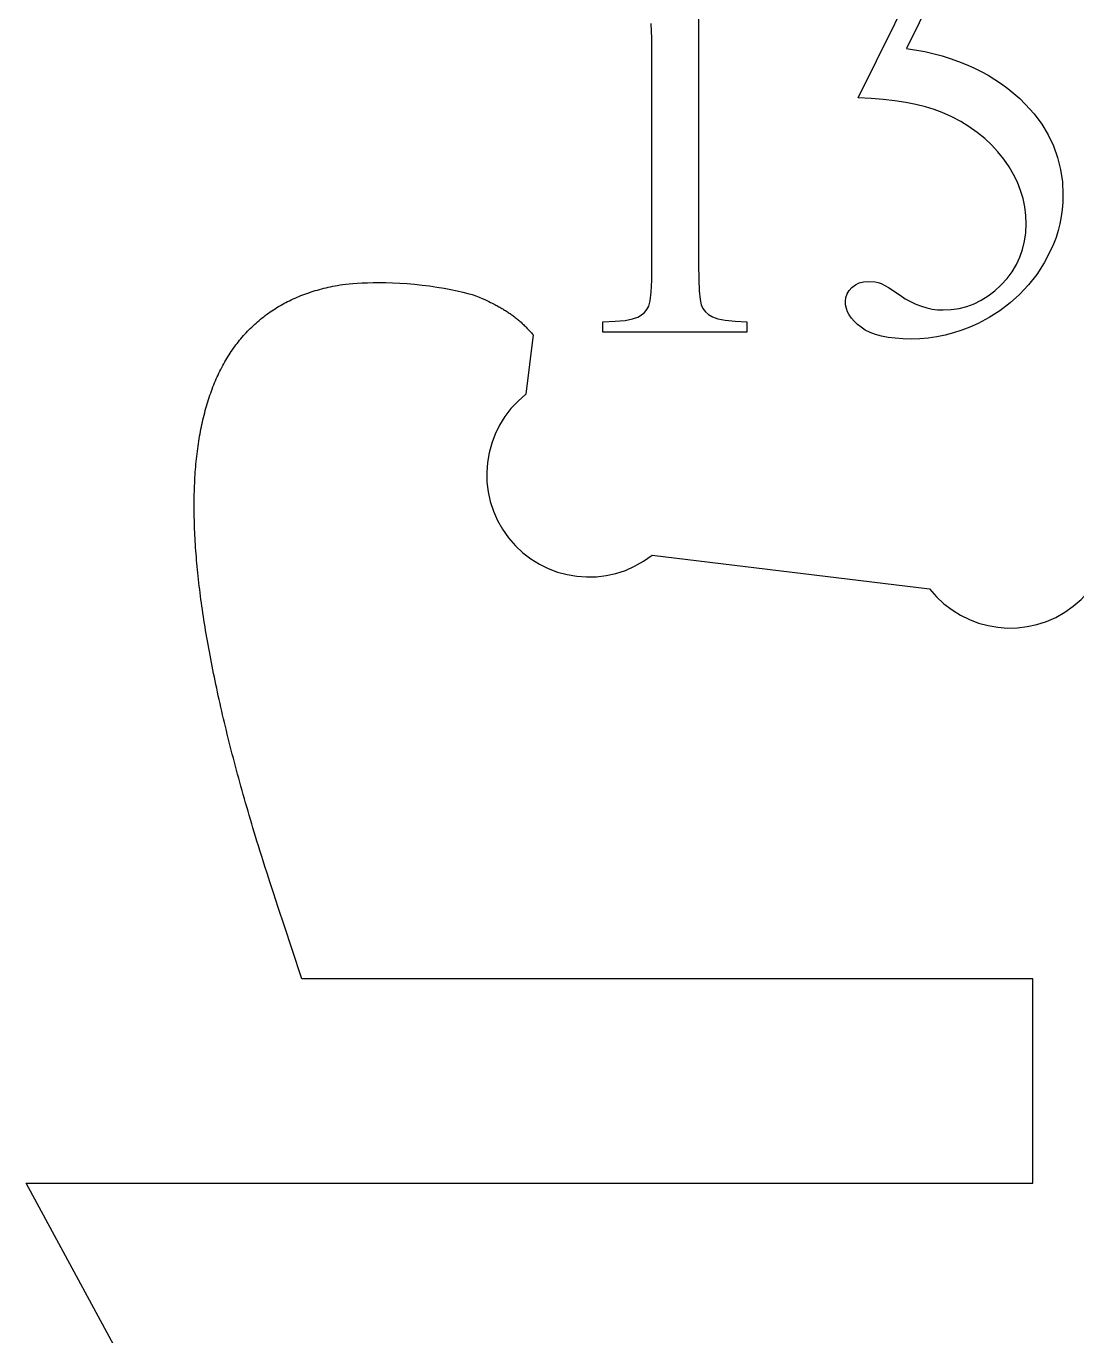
# Model space of a CAD drawing. Extents: x -27 to 581, y 232 to 579.
# Drawn here: x 59.93 to 75.71, y 545.6 to 565.28 of the extents above; entities that cross this region are included whole.
import ezdxf

# ---------------------------------------------------------------- set-up
doc = ezdxf.new("R2010")
doc.units = 0
doc.header["$MEASUREMENT"] = 0
doc.layers.get('0').update_dxf_attribs({"linetype": 'CONTINUOUS'})

msp = doc.modelspace()

# ---------------------------------------------------------------- linework, layer by layer
at = {"color": 1, "ltscale": 0.000823}
msp.add_line((64.211441, 561.285583), (64.242767, 561.295654), dxfattribs=at)
at = {"color": 1, "ltscale": 0.000827}
msp.add_line((64.242767, 561.295654), (64.274391, 561.30542), dxfattribs=at)
at = {"color": 1, "ltscale": 0.000832}
msp.add_line((64.274391, 561.30542), (64.306313, 561.314819), dxfattribs=at)
at = {"color": 1, "ltscale": 0.000837}
for p, q in [((64.306313, 561.314819), (64.338531, 561.323975)), ((62.692902, 559.733582), (62.70393, 559.765198))]:
    msp.add_line(p, q, dxfattribs=at)
at = {"color": 1, "ltscale": 0.000842}
for p, q in [((64.338531, 561.323975), (64.371056, 561.332764)), ((62.682133, 559.70166), (62.692902, 559.733582))]:
    msp.add_line(p, q, dxfattribs=at)
at = {"color": 1, "ltscale": 0.000847}
for p, q in [((64.371056, 561.332764), (64.40387, 561.341248)), ((62.671623, 559.669434), (62.682133, 559.70166))]:
    msp.add_line(p, q, dxfattribs=at)
at = {"color": 1, "ltscale": 0.000853}
msp.add_line((64.40387, 561.341248), (64.436996, 561.349426), dxfattribs=at)
at = {"color": 1, "ltscale": 0.000858}
msp.add_line((64.436996, 561.349426), (64.470413, 561.357239), dxfattribs=at)
at = {"color": 1, "ltscale": 0.000864}
msp.add_line((64.470413, 561.357239), (64.504135, 561.364746), dxfattribs=at)
at = {"color": 1, "ltscale": 0.00087}
for p, q in [((64.504135, 561.364746), (64.538162, 561.371948)), ((62.622917, 559.504333), (62.632145, 559.537903))]:
    msp.add_line(p, q, dxfattribs=at)
at = {"color": 1, "ltscale": 0.000879}
msp.add_line((64.538162, 561.371948), (64.572655, 561.378845), dxfattribs=at)
at = {"color": 1, "ltscale": 0.000909}
msp.add_line((64.572655, 561.378845), (64.608429, 561.385376), dxfattribs=at)
at = {"color": 1, "ltscale": 0.000964}
msp.add_line((64.608429, 561.385376), (64.646477, 561.391602), dxfattribs=at)
at = {"color": 1, "ltscale": 0.001043}
for p, q in [((64.646477, 561.391602), (64.687782, 561.397461)), ((62.460476, 558.332336), (62.462059, 558.374023))]:
    msp.add_line(p, q, dxfattribs=at)
at = {"color": 1, "ltscale": 0.001147}
msp.add_line((64.687782, 561.397461), (64.73333, 561.402954), dxfattribs=at)
at = {"color": 1, "ltscale": 0.001276}
msp.add_line((64.73333, 561.402954), (64.784103, 561.408081), dxfattribs=at)
at = {"color": 1, "ltscale": 0.001429}
msp.add_line((64.784103, 561.408081), (64.84108, 561.412842), dxfattribs=at)
at = {"color": 1, "ltscale": 0.001608}
msp.add_line((64.84108, 561.412842), (64.905251, 561.417236), dxfattribs=at)
at = {"color": 1, "ltscale": 0.001805}
msp.add_line((64.905251, 561.417236), (64.977325, 561.421204), dxfattribs=at)
at = {"color": 1, "ltscale": 0.00199}
msp.add_line((64.977325, 561.421204), (65.056877, 561.424438), dxfattribs=at)
at = {"color": 1, "ltscale": 0.002159}
msp.add_line((65.056877, 561.424438), (65.143211, 561.426697), dxfattribs=at)
at = {"color": 1, "ltscale": 0.002311}
msp.add_line((65.143211, 561.426697), (65.235641, 561.427673), dxfattribs=at)
at = {"color": 1, "ltscale": 0.002445}
msp.add_line((65.235641, 561.427673), (65.333458, 561.427063), dxfattribs=at)
at = {"color": 1, "ltscale": 0.002564}
msp.add_line((65.333458, 561.427063), (65.435982, 561.424561), dxfattribs=at)
at = {"color": 1, "ltscale": 0.002666}
msp.add_line((65.435982, 561.424561), (65.542503, 561.419861), dxfattribs=at)
at = {"color": 1, "ltscale": 0.002752}
msp.add_line((65.542503, 561.419861), (65.652328, 561.412659), dxfattribs=at)
at = {"color": 1, "ltscale": 0.002818}
msp.add_line((65.652328, 561.412659), (65.76461, 561.402832), dxfattribs=at)
at = {"color": 1, "ltscale": 0.002849}
msp.add_line((65.76461, 561.402832), (65.877892, 561.390503), dxfattribs=at)
at = {"color": 1, "ltscale": 0.002839}
msp.add_line((65.877892, 561.390503), (65.990547, 561.37616), dxfattribs=at)
at = {"color": 1, "ltscale": 0.00279}
msp.add_line((65.990547, 561.37616), (66.100983, 561.359985), dxfattribs=at)
at = {"color": 1, "ltscale": 0.002701}
msp.add_line((66.100983, 561.359985), (66.207573, 561.342468), dxfattribs=at)
at = {"color": 1, "ltscale": 0.002571}
msp.add_line((66.207573, 561.342468), (66.308708, 561.323853), dxfattribs=at)
at = {"color": 1, "ltscale": 0.002401}
msp.add_line((66.308708, 561.323853), (66.402779, 561.304565), dxfattribs=at)
at = {"color": 1, "ltscale": 0.002191}
msp.add_line((66.402779, 561.304565), (66.488159, 561.284851), dxfattribs=at)
at = {"color": 1, "ltscale": 0.000764}
msp.add_line((63.750278, 561.081909), (63.776913, 561.096924), dxfattribs=at)
at = {"color": 1, "ltscale": 0.000768}
msp.add_line((63.776913, 561.096924), (63.803837, 561.111694), dxfattribs=at)
at = {"color": 1, "ltscale": 0.00077}
for p, q in [((63.803837, 561.111694), (63.831051, 561.126099)), ((62.94722, 560.287354), (62.963257, 560.31366))]:
    msp.add_line(p, q, dxfattribs=at)
at = {"color": 1, "ltscale": 0.000773}
for p, q in [((63.831051, 561.126099), (63.858555, 561.140259)), ((62.93145, 560.260742), (62.94722, 560.287354))]:
    msp.add_line(p, q, dxfattribs=at)
at = {"color": 1, "ltscale": 0.000776}
msp.add_line((63.858555, 561.140259), (63.886349, 561.154114), dxfattribs=at)
at = {"color": 1, "ltscale": 0.000779}
for p, q in [((63.886349, 561.154114), (63.914436, 561.167603)), ((62.900715, 560.206665), (62.915947, 560.233826))]:
    msp.add_line(p, q, dxfattribs=at)
at = {"color": 1, "ltscale": 0.000782}
for p, q in [((63.914436, 561.167603), (63.942814, 561.180786)), ((62.885746, 560.179199), (62.900715, 560.206665))]:
    msp.add_line(p, q, dxfattribs=at)
at = {"color": 1, "ltscale": 0.000786}
msp.add_line((63.942814, 561.180786), (63.971485, 561.193726), dxfattribs=at)
at = {"color": 1, "ltscale": 0.000789}
for p, q in [((63.971485, 561.193726), (64.00045, 561.206299)), ((62.856609, 560.123413), (62.871044, 560.151489))]:
    msp.add_line(p, q, dxfattribs=at)
at = {"color": 1, "ltscale": 0.000793}
msp.add_line((64.00045, 561.206299), (64.029709, 561.218567), dxfattribs=at)
at = {"color": 1, "ltscale": 0.000797}
msp.add_line((64.029709, 561.218567), (64.059258, 561.23053), dxfattribs=at)
at = {"color": 1, "ltscale": 0.000801}
msp.add_line((64.059258, 561.23053), (64.089104, 561.242188), dxfattribs=at)
at = {"color": 1, "ltscale": 0.000805}
for p, q in [((64.089104, 561.242188), (64.11924, 561.253479)), ((62.788403, 559.979065), (62.801517, 560.008484))]:
    msp.add_line(p, q, dxfattribs=at)
at = {"color": 1, "ltscale": 0.00081}
for p, q in [((64.11924, 561.253479), (64.149681, 561.264526)), ((62.775551, 559.949341), (62.788403, 559.979065))]:
    msp.add_line(p, q, dxfattribs=at)
at = {"color": 1, "ltscale": 0.000813}
msp.add_line((64.149681, 561.264526), (64.180412, 561.275208), dxfattribs=at)
at = {"color": 1, "ltscale": 0.000818}
msp.add_line((64.180412, 561.275208), (64.211441, 561.285583), dxfattribs=at)
at = {"color": 1, "ltscale": 0.001951}
msp.add_line((66.488159, 561.284851), (66.563675, 561.265137), dxfattribs=at)
at = {"color": 1, "ltscale": 0.001724}
msp.add_line((66.563675, 561.265137), (66.629799, 561.245605), dxfattribs=at)
at = {"color": 1, "ltscale": 0.001519}
msp.add_line((66.629799, 561.245605), (66.687439, 561.226379), dxfattribs=at)
at = {"color": 1, "ltscale": 0.001335}
msp.add_line((66.687439, 561.226379), (66.737503, 561.207764), dxfattribs=at)
at = {"color": 1, "ltscale": 0.001174}
msp.add_line((66.737503, 561.207764), (66.780907, 561.189819), dxfattribs=at)
at = {"color": 1, "ltscale": 0.001031}
msp.add_line((66.780907, 561.189819), (66.818542, 561.172913), dxfattribs=at)
at = {"color": 1, "ltscale": 0.00091}
msp.add_line((66.818542, 561.172913), (66.851326, 561.157104), dxfattribs=at)
at = {"color": 1, "ltscale": 0.000806}
msp.add_line((66.851326, 561.157104), (66.880165, 561.1427), dxfattribs=at)
at = {"color": 1, "ltscale": 0.00072}
msp.add_line((66.880165, 561.1427), (66.905869, 561.1297), dxfattribs=at)
at = {"color": 1, "ltscale": 0.000645}
msp.add_line((66.905869, 561.1297), (66.928902, 561.118042), dxfattribs=at)
at = {"color": 1, "ltscale": 0.000581}
msp.add_line((66.928902, 561.118042), (66.949623, 561.107483), dxfattribs=at)
at = {"color": 1, "ltscale": 0.000527}
msp.add_line((66.949623, 561.107483), (66.968414, 561.0979), dxfattribs=at)
at = {"color": 1, "ltscale": 0.000485}
msp.add_line((66.968414, 561.0979), (66.985626, 561.088989), dxfattribs=at)
at = {"color": 1, "ltscale": 0.000746}
for p, q in [((63.453026, 560.87738), (63.476234, 560.896118)), ((63.19643, 560.6297), (63.216282, 560.651978))]:
    msp.add_line(p, q, dxfattribs=at)
at = {"color": 1, "ltscale": 0.000745}
for p, q in [((63.476234, 560.896118), (63.499722, 560.91449)), ((63.216282, 560.651978), (63.236412, 560.67395))]:
    msp.add_line(p, q, dxfattribs=at)
at = {"color": 1, "ltscale": 0.000747}
for p, q in [((63.499722, 560.91449), (63.523495, 560.932617)), ((63.176853, 560.607117), (63.19643, 560.6297))]:
    msp.add_line(p, q, dxfattribs=at)
at = {"color": 1, "ltscale": 0.000748}
msp.add_line((63.523495, 560.932617), (63.54755, 560.950439), dxfattribs=at)
at = {"color": 1, "ltscale": 0.000749}
for p, q in [((63.54755, 560.950439), (63.571888, 560.967896)), ((63.138523, 560.561096), (63.157551, 560.584229)), ((63.157551, 560.584229), (63.176853, 560.607117))]:
    msp.add_line(p, q, dxfattribs=at)
at = {"color": 1, "ltscale": 0.000751}
msp.add_line((63.571888, 560.967896), (63.596516, 560.985107), dxfattribs=at)
at = {"color": 1, "ltscale": 0.000753}
for p, q in [((63.596516, 560.985107), (63.621426, 561.002014)), ((63.083088, 560.489929), (63.101292, 560.513916))]:
    msp.add_line(p, q, dxfattribs=at)
at = {"color": 1, "ltscale": 0.000754}
msp.add_line((63.621426, 561.002014), (63.646622, 561.018555), dxfattribs=at)
at = {"color": 1, "ltscale": 0.000756}
for p, q in [((63.646622, 561.018555), (63.672104, 561.034851)), ((63.047493, 560.44104), (63.065155, 560.465576)), ((63.065155, 560.465576), (63.083088, 560.489929))]:
    msp.add_line(p, q, dxfattribs=at)
at = {"color": 1, "ltscale": 0.000758}
msp.add_line((63.672104, 561.034851), (63.697876, 561.050842), dxfattribs=at)
at = {"color": 1, "ltscale": 0.00076}
msp.add_line((63.697876, 561.050842), (63.723934, 561.066528), dxfattribs=at)
at = {"color": 1, "ltscale": 0.000763}
for p, q in [((63.723934, 561.066528), (63.750278, 561.081909)), ((62.996143, 560.365479), (63.012989, 560.39093))]:
    msp.add_line(p, q, dxfattribs=at)
at = {"color": 1, "ltscale": 0.000452}
for p, q in [((66.985626, 561.088989), (67.001633, 561.080566)), ((67.509193, 560.68396), (67.521317, 560.670532))]:
    msp.add_line(p, q, dxfattribs=at)
at = {"color": 1, "ltscale": 0.00043}
msp.add_line((67.001633, 561.080566), (67.016808, 561.07251), dxfattribs=at)
at = {"color": 1, "ltscale": 0.000418}
msp.add_line((67.016808, 561.07251), (67.031502, 561.064514), dxfattribs=at)
at = {"color": 1, "ltscale": 0.000416}
msp.add_line((67.031502, 561.064514), (67.046043, 561.056458), dxfattribs=at)
at = {"color": 1, "ltscale": 0.000415}
msp.add_line((67.046043, 561.056458), (67.060478, 561.048279), dxfattribs=at)
at = {"color": 1, "ltscale": 0.000414}
for p, q in [((67.060478, 561.048279), (67.074814, 561.039978)), ((67.376305, 560.818787), (67.388451, 560.807556))]:
    msp.add_line(p, q, dxfattribs=at)
at = {"color": 1, "ltscale": 0.000413}
msp.add_line((67.074814, 561.039978), (67.089043, 561.031555), dxfattribs=at)
at = {"color": 1, "ltscale": 0.000412}
for p, q in [((67.089043, 561.031555), (67.103172, 561.023071)), ((67.103172, 561.023071), (67.117195, 561.014404))]:
    msp.add_line(p, q, dxfattribs=at)
at = {"color": 1, "ltscale": 0.00041}
msp.add_line((67.117195, 561.014404), (67.131119, 561.005737), dxfattribs=at)
at = {"color": 1, "ltscale": 0.000411}
msp.add_line((67.131119, 561.005737), (67.144943, 560.996826), dxfattribs=at)
at = {"color": 1, "ltscale": 0.000409}
for p, q in [((67.144943, 560.996826), (67.158661, 560.987915)), ((67.172272, 560.978882), (67.185791, 560.969666))]:
    msp.add_line(p, q, dxfattribs=at)
at = {"color": 1, "ltscale": 0.000408}
for p, q in [((67.158661, 560.987915), (67.172272, 560.978882)), ((67.185791, 560.969666), (67.199196, 560.960388))]:
    msp.add_line(p, q, dxfattribs=at)
at = {"color": 1, "ltscale": 0.000407}
for p, q in [((67.199196, 560.960388), (67.212509, 560.950989)), ((67.225716, 560.941528), (67.238815, 560.931885)), ((67.364227, 560.829712), (67.376305, 560.818787))]:
    msp.add_line(p, q, dxfattribs=at)
at = {"color": 1, "ltscale": 0.000406}
for p, q in [((67.212509, 560.950989), (67.225716, 560.941528)), ((67.238815, 560.931885), (67.251816, 560.92218))]:
    msp.add_line(p, q, dxfattribs=at)
at = {"color": 1, "ltscale": 0.000405}
for p, q in [((67.251816, 560.92218), (67.264717, 560.912354)), ((67.264717, 560.912354), (67.277512, 560.902405)), ((67.277512, 560.902405), (67.290207, 560.892334))]:
    msp.add_line(p, q, dxfattribs=at)
at = {"color": 1, "ltscale": 0.000743}
for p, q in [((63.256817, 560.695618), (63.2775, 560.71698)), ((63.298462, 560.738098), (63.319702, 560.758911)), ((63.341225, 560.779358), (63.363022, 560.799561)), ((63.363022, 560.799561), (63.385101, 560.819458))]:
    msp.add_line(p, q, dxfattribs=at)
at = {"color": 1, "ltscale": 0.000744}
for p, q in [((63.2775, 560.71698), (63.298462, 560.738098)), ((63.385101, 560.819458), (63.407463, 560.839111)), ((63.407463, 560.839111), (63.430103, 560.858398)), ((63.430103, 560.858398), (63.453026, 560.87738)), ((63.236412, 560.67395), (63.256817, 560.695618))]:
    msp.add_line(p, q, dxfattribs=at)
at = {"color": 1, "ltscale": 0.000742}
msp.add_line((63.319702, 560.758911), (63.341225, 560.779358), dxfattribs=at)
at = {"color": 1, "ltscale": 0.000404}
for p, q in [((67.290207, 560.892334), (67.302795, 560.882202)), ((67.302795, 560.882202), (67.315285, 560.871948)), ((67.315285, 560.871948), (67.327675, 560.861572)), ((67.327675, 560.861572), (67.339958, 560.851074)), ((67.339958, 560.851074), (67.352135, 560.840454)), ((67.352135, 560.840454), (67.364227, 560.829712))]:
    msp.add_line(p, q, dxfattribs=at)
at = {"color": 1, "ltscale": 0.000422}
msp.add_line((67.388451, 560.807556), (67.400742, 560.795959), dxfattribs=at)
at = {"color": 1, "ltscale": 0.000436}
msp.add_line((67.400742, 560.795959), (67.413277, 560.783813), dxfattribs=at)
at = {"color": 1, "ltscale": 0.000451}
msp.add_line((67.413277, 560.783813), (67.42614, 560.771179), dxfattribs=at)
at = {"color": 1, "ltscale": 0.000471}
msp.add_line((67.42614, 560.771179), (67.439407, 560.757813), dxfattribs=at)
at = {"color": 1, "ltscale": 0.000492}
msp.add_line((67.439407, 560.757813), (67.453163, 560.743713), dxfattribs=at)
at = {"color": 1, "ltscale": 0.000515}
msp.add_line((67.453163, 560.743713), (67.467415, 560.728821), dxfattribs=at)
at = {"color": 1, "ltscale": 0.000524}
msp.add_line((67.467415, 560.728821), (67.481804, 560.713562), dxfattribs=at)
at = {"color": 1, "ltscale": 0.000516}
msp.add_line((67.481804, 560.713562), (67.495872, 560.698486), dxfattribs=at)
at = {"color": 1, "ltscale": 0.000752}
msp.add_line((63.101292, 560.513916), (63.11977, 560.537659), dxfattribs=at)
at = {"color": 1, "ltscale": 0.00075}
msp.add_line((63.11977, 560.537659), (63.138523, 560.561096), dxfattribs=at)
at = {"color": 1, "ltscale": 0.022495}
msp.add_line((67.546028, 560.641968), (67.437759, 559.748718), dxfattribs=at)
at = {"color": 1, "ltscale": 0.000493}
msp.add_line((67.495872, 560.698486), (67.509193, 560.68396), dxfattribs=at)
at = {"color": 1, "ltscale": 0.000394}
msp.add_line((67.521317, 560.670532), (67.531792, 560.658752), dxfattribs=at)
at = {"color": 1, "ltscale": 0.000321}
msp.add_line((67.531792, 560.658752), (67.540176, 560.649048), dxfattribs=at)
at = {"color": 1, "ltscale": 0.00023}
msp.add_line((67.540176, 560.649048), (67.546028, 560.641968), dxfattribs=at)
at = {"color": 1, "ltscale": 0.000769}
msp.add_line((62.963257, 560.31366), (62.979565, 560.339722), dxfattribs=at)
at = {"color": 1, "ltscale": 0.000766}
msp.add_line((62.979565, 560.339722), (62.996143, 560.365479), dxfattribs=at)
at = {"color": 1, "ltscale": 0.000762}
msp.add_line((63.012989, 560.39093), (63.030106, 560.416138), dxfattribs=at)
at = {"color": 1, "ltscale": 0.000759}
msp.add_line((63.030106, 560.416138), (63.047493, 560.44104), dxfattribs=at)
at = {"color": 1, "ltscale": 0.000792}
msp.add_line((62.842442, 560.095093), (62.856609, 560.123413), dxfattribs=at)
at = {"color": 1, "ltscale": 0.000784}
msp.add_line((62.871044, 560.151489), (62.885746, 560.179199), dxfattribs=at)
at = {"color": 1, "ltscale": 0.000777}
msp.add_line((62.915947, 560.233826), (62.93145, 560.260742), dxfattribs=at)
at = {"color": 1, "ltscale": 0.000817}
msp.add_line((62.750637, 559.889038), (62.762962, 559.919312), dxfattribs=at)
at = {"color": 1, "ltscale": 0.000814}
msp.add_line((62.762962, 559.919312), (62.775551, 559.949341), dxfattribs=at)
at = {"color": 1, "ltscale": 0.000802}
msp.add_line((62.801517, 560.008484), (62.814896, 560.037659), dxfattribs=at)
at = {"color": 1, "ltscale": 0.000798}
msp.add_line((62.814896, 560.037659), (62.828537, 560.066528), dxfattribs=at)
at = {"color": 1, "ltscale": 0.000794}
msp.add_line((62.828537, 560.066528), (62.842442, 560.095093), dxfattribs=at)
at = {"color": 1, "ltscale": 0.000835}
msp.add_line((62.70393, 559.765198), (62.715218, 559.796631), dxfattribs=at)
at = {"color": 1, "ltscale": 0.000829}
msp.add_line((62.715218, 559.796631), (62.726765, 559.827698), dxfattribs=at)
at = {"color": 1, "ltscale": 0.000825}
msp.add_line((62.726765, 559.827698), (62.738571, 559.858521), dxfattribs=at)
at = {"color": 1, "ltscale": 0.00082}
msp.add_line((62.738571, 559.858521), (62.750637, 559.889038), dxfattribs=at)
at = {"color": 1, "ltscale": 0.000865}
msp.add_line((62.632145, 559.537903), (62.641632, 559.571167), dxfattribs=at)
at = {"color": 1, "ltscale": 0.000862}
msp.add_line((62.641632, 559.571167), (62.651371, 559.604248), dxfattribs=at)
at = {"color": 1, "ltscale": 0.000855}
msp.add_line((62.651371, 559.604248), (62.661369, 559.636963), dxfattribs=at)
at = {"color": 1, "ltscale": 0.000851}
msp.add_line((62.661369, 559.636963), (62.671623, 559.669434), dxfattribs=at)
at = {"color": 1, "ltscale": 0.0009}
msp.add_line((62.572868, 559.297302), (62.580578, 559.332458), dxfattribs=at)
at = {"color": 1, "ltscale": 0.000895}
msp.add_line((62.580578, 559.332458), (62.588539, 559.367371), dxfattribs=at)
at = {"color": 1, "ltscale": 0.000891}
msp.add_line((62.588539, 559.367371), (62.596752, 559.402039), dxfattribs=at)
at = {"color": 1, "ltscale": 0.000885}
msp.add_line((62.596752, 559.402039), (62.605221, 559.436401), dxfattribs=at)
at = {"color": 1, "ltscale": 0.00088}
msp.add_line((62.605221, 559.436401), (62.613941, 559.47052), dxfattribs=at)
at = {"color": 1, "ltscale": 0.000875}
msp.add_line((62.613941, 559.47052), (62.622917, 559.504333), dxfattribs=at)
at = {"color": 1, "ltscale": 0.000928}
msp.add_line((62.538078, 559.117371), (62.544537, 559.153931), dxfattribs=at)
at = {"color": 1, "ltscale": 0.00092}
msp.add_line((62.544537, 559.153931), (62.551243, 559.190125), dxfattribs=at)
at = {"color": 1, "ltscale": 0.000917}
msp.add_line((62.551243, 559.190125), (62.558201, 559.226135), dxfattribs=at)
at = {"color": 1, "ltscale": 0.000911}
msp.add_line((62.558201, 559.226135), (62.565407, 559.261841), dxfattribs=at)
at = {"color": 1, "ltscale": 0.000906}
msp.add_line((62.565407, 559.261841), (62.572868, 559.297302), dxfattribs=at)
at = {"color": 1, "ltscale": 0.00096}
msp.add_line((62.504539, 558.892761), (62.509514, 558.930847), dxfattribs=at)
at = {"color": 1, "ltscale": 0.000955}
msp.add_line((62.509514, 558.930847), (62.514732, 558.968689), dxfattribs=at)
at = {"color": 1, "ltscale": 0.000948}
msp.add_line((62.514732, 558.968689), (62.520199, 559.006226), dxfattribs=at)
at = {"color": 1, "ltscale": 0.000945}
msp.add_line((62.520199, 559.006226), (62.525909, 559.043579), dxfattribs=at)
at = {"color": 1, "ltscale": 0.000938}
msp.add_line((62.525909, 559.043579), (62.531872, 559.080627), dxfattribs=at)
at = {"color": 1, "ltscale": 0.000932}
msp.add_line((62.531872, 559.080627), (62.538078, 559.117371), dxfattribs=at)
at = {"color": 1, "ltscale": 0.000989}
msp.add_line((62.483353, 558.698425), (62.487103, 558.737793), dxfattribs=at)
at = {"color": 1, "ltscale": 0.000985}
msp.add_line((62.487103, 558.737793), (62.491096, 558.776978), dxfattribs=at)
at = {"color": 1, "ltscale": 0.000976}
msp.add_line((62.491096, 558.776978), (62.495331, 558.815796), dxfattribs=at)
at = {"color": 1, "ltscale": 0.000972}
msp.add_line((62.495331, 558.815796), (62.499813, 558.854431), dxfattribs=at)
at = {"color": 1, "ltscale": 0.000966}
msp.add_line((62.499813, 558.854431), (62.504539, 558.892761), dxfattribs=at)
at = {"color": 1, "ltscale": 0.001018}
msp.add_line((62.468239, 558.49762), (62.470779, 558.538269), dxfattribs=at)
at = {"color": 1, "ltscale": 0.001014}
msp.add_line((62.470779, 558.538269), (62.47356, 558.578735), dxfattribs=at)
at = {"color": 1, "ltscale": 0.001007}
msp.add_line((62.47356, 558.578735), (62.476582, 558.618896), dxfattribs=at)
at = {"color": 1, "ltscale": 0.001}
msp.add_line((62.476582, 558.618896), (62.479847, 558.658752), dxfattribs=at)
at = {"color": 1, "ltscale": 0.000996}
msp.add_line((62.479847, 558.658752), (62.483353, 558.698425), dxfattribs=at)
at = {"color": 1, "ltscale": 0.001039}
msp.add_line((62.462059, 558.374023), (62.463879, 558.415527), dxfattribs=at)
at = {"color": 1, "ltscale": 0.00103}
msp.add_line((62.463879, 558.415527), (62.465939, 558.456665), dxfattribs=at)
at = {"color": 1, "ltscale": 0.001025}
msp.add_line((62.465939, 558.456665), (62.468239, 558.49762), dxfattribs=at)
at = {"color": 1, "ltscale": 0.001074}
msp.add_line((62.456131, 558.120117), (62.456528, 558.163086), dxfattribs=at)
at = {"color": 1, "ltscale": 0.001067}
msp.add_line((62.456528, 558.163086), (62.457157, 558.20575), dxfattribs=at)
at = {"color": 1, "ltscale": 0.001061}
msp.add_line((62.457157, 558.20575), (62.458027, 558.248169), dxfattribs=at)
at = {"color": 1, "ltscale": 0.001056}
msp.add_line((62.458027, 558.248169), (62.459133, 558.290405), dxfattribs=at)
at = {"color": 1, "ltscale": 0.001049}
msp.add_line((62.459133, 558.290405), (62.460476, 558.332336), dxfattribs=at)
at = {"color": 1, "ltscale": 0.00108}
msp.add_line((62.455971, 558.076904), (62.456131, 558.120117), dxfattribs=at)
at = {"color": 1, "ltscale": 0.001086}
msp.add_line((62.456043, 558.033447), (62.455971, 558.076904), dxfattribs=at)
at = {"color": 1, "ltscale": 0.001093}
msp.add_line((62.456352, 557.989746), (62.456043, 558.033447), dxfattribs=at)
at = {"color": 1, "ltscale": 0.001099}
msp.add_line((62.456898, 557.945801), (62.456352, 557.989746), dxfattribs=at)
at = {"color": 1, "ltscale": 0.001105}
msp.add_line((62.457672, 557.901611), (62.456898, 557.945801), dxfattribs=at)
at = {"color": 1, "ltscale": 0.001113}
msp.add_line((62.458683, 557.857117), (62.457672, 557.901611), dxfattribs=at)
at = {"color": 1, "ltscale": 0.001117}
msp.add_line((62.459923, 557.812439), (62.458683, 557.857117), dxfattribs=at)
at = {"color": 1, "ltscale": 0.001125}
msp.add_line((62.461395, 557.767456), (62.459923, 557.812439), dxfattribs=at)
at = {"color": 1, "ltscale": 0.00113}
msp.add_line((62.4631, 557.72229), (62.461395, 557.767456), dxfattribs=at)
at = {"color": 1, "ltscale": 0.001136}
msp.add_line((62.465038, 557.67688), (62.4631, 557.72229), dxfattribs=at)
at = {"color": 1, "ltscale": 0.001143}
msp.add_line((62.467201, 557.631226), (62.465038, 557.67688), dxfattribs=at)
at = {"color": 1, "ltscale": 0.001151}
msp.add_line((62.469597, 557.585266), (62.467201, 557.631226), dxfattribs=at)
at = {"color": 1, "ltscale": 0.001157}
msp.add_line((62.472225, 557.539063), (62.469597, 557.585266), dxfattribs=at)
at = {"color": 1, "ltscale": 0.001162}
msp.add_line((62.475075, 557.492676), (62.472225, 557.539063), dxfattribs=at)
at = {"color": 1, "ltscale": 0.001168}
msp.add_line((62.478157, 557.446045), (62.475075, 557.492676), dxfattribs=at)
at = {"color": 1, "ltscale": 0.001175}
msp.add_line((62.481468, 557.39917), (62.478157, 557.446045), dxfattribs=at)
at = {"color": 1, "ltscale": 0.001183}
msp.add_line((62.485004, 557.35199), (62.481468, 557.39917), dxfattribs=at)
at = {"color": 1, "ltscale": 0.001188}
msp.add_line((62.488766, 557.304626), (62.485004, 557.35199), dxfattribs=at)
at = {"color": 1, "ltscale": 0.001194}
msp.add_line((62.492756, 557.257019), (62.488766, 557.304626), dxfattribs=at)
at = {"color": 1, "ltscale": 0.001201}
msp.add_line((62.496967, 557.209167), (62.492756, 557.257019), dxfattribs=at)
at = {"color": 1, "ltscale": 0.001208}
msp.add_line((62.501408, 557.161072), (62.496967, 557.209167), dxfattribs=at)
at = {"color": 1, "ltscale": 0.001214}
msp.add_line((62.506069, 557.112732), (62.501408, 557.161072), dxfattribs=at)
at = {"color": 1, "ltscale": 0.104927}
msp.add_line((69.332825, 557.330872), (73.499413, 556.825806), dxfattribs=at)
at = {"color": 1, "ltscale": 0.001221}
msp.add_line((62.51096, 557.064148), (62.506069, 557.112732), dxfattribs=at)
at = {"color": 1, "ltscale": 0.001226}
msp.add_line((62.516068, 557.015381), (62.51096, 557.064148), dxfattribs=at)
at = {"color": 1, "ltscale": 0.001234}
msp.add_line((62.5214, 556.966309), (62.516068, 557.015381), dxfattribs=at)
at = {"color": 1, "ltscale": 0.001239}
msp.add_line((62.526958, 556.917053), (62.5214, 556.966309), dxfattribs=at)
at = {"color": 1, "ltscale": 0.001246}
msp.add_line((62.532734, 556.867554), (62.526958, 556.917053), dxfattribs=at)
at = {"color": 1, "ltscale": 0.001254}
msp.add_line((62.538734, 556.817749), (62.532734, 556.867554), dxfattribs=at)
at = {"color": 1, "ltscale": 0.001259}
msp.add_line((62.544952, 556.767761), (62.538734, 556.817749), dxfattribs=at)
at = {"color": 1, "ltscale": 0.001266}
msp.add_line((62.551392, 556.717529), (62.544952, 556.767761), dxfattribs=at)
at = {"color": 1, "ltscale": 0.001271}
msp.add_line((62.558052, 556.667114), (62.551392, 556.717529), dxfattribs=at)
at = {"color": 1, "ltscale": 0.001278}
msp.add_line((62.56493, 556.616455), (62.558052, 556.667114), dxfattribs=at)
at = {"color": 1, "ltscale": 0.001286}
msp.add_line((62.572025, 556.565491), (62.56493, 556.616455), dxfattribs=at)
at = {"color": 1, "ltscale": 0.001292}
msp.add_line((62.579342, 556.514343), (62.572025, 556.565491), dxfattribs=at)
at = {"color": 1, "ltscale": 0.001299}
msp.add_line((62.586872, 556.462952), (62.579342, 556.514343), dxfattribs=at)
at = {"color": 1, "ltscale": 0.001304}
msp.add_line((62.594624, 556.411377), (62.586872, 556.462952), dxfattribs=at)
at = {"color": 1, "ltscale": 0.001312}
msp.add_line((62.602589, 556.359497), (62.594624, 556.411377), dxfattribs=at)
at = {"color": 1, "ltscale": 0.001318}
msp.add_line((62.610771, 556.307434), (62.602589, 556.359497), dxfattribs=at)
at = {"color": 1, "ltscale": 0.001324}
msp.add_line((62.619167, 556.255127), (62.610771, 556.307434), dxfattribs=at)
at = {"color": 1, "ltscale": 0.00133}
msp.add_line((62.627777, 556.202637), (62.619167, 556.255127), dxfattribs=at)
at = {"color": 1, "ltscale": 0.001338}
msp.add_line((62.636604, 556.149841), (62.627777, 556.202637), dxfattribs=at)
at = {"color": 1, "ltscale": 0.001344}
msp.add_line((62.645645, 556.096863), (62.636604, 556.149841), dxfattribs=at)
at = {"color": 1, "ltscale": 0.001351}
msp.add_line((62.654896, 556.04364), (62.645645, 556.096863), dxfattribs=at)
at = {"color": 1, "ltscale": 0.001356}
msp.add_line((62.664364, 555.990234), (62.654896, 556.04364), dxfattribs=at)
at = {"color": 1, "ltscale": 0.001363}
msp.add_line((62.674042, 555.936584), (62.664364, 555.990234), dxfattribs=at)
at = {"color": 1, "ltscale": 0.00137}
msp.add_line((62.683929, 555.88269), (62.674042, 555.936584), dxfattribs=at)
at = {"color": 1, "ltscale": 0.001377}
msp.add_line((62.694031, 555.828552), (62.683929, 555.88269), dxfattribs=at)
at = {"color": 1, "ltscale": 0.001382}
msp.add_line((62.704342, 555.774231), (62.694031, 555.828552), dxfattribs=at)
at = {"color": 1, "ltscale": 0.001389}
msp.add_line((62.714863, 555.719666), (62.704342, 555.774231), dxfattribs=at)
at = {"color": 1, "ltscale": 0.001395}
msp.add_line((62.725594, 555.664917), (62.714863, 555.719666), dxfattribs=at)
at = {"color": 1, "ltscale": 0.001403}
msp.add_line((62.736534, 555.609863), (62.725594, 555.664917), dxfattribs=at)
at = {"color": 1, "ltscale": 0.001407}
msp.add_line((62.747681, 555.554688), (62.736534, 555.609863), dxfattribs=at)
at = {"color": 1, "ltscale": 0.001416}
msp.add_line((62.759037, 555.499207), (62.747681, 555.554688), dxfattribs=at)
at = {"color": 1, "ltscale": 0.001421}
msp.add_line((62.770599, 555.443542), (62.759037, 555.499207), dxfattribs=at)
at = {"color": 1, "ltscale": 0.001427}
msp.add_line((62.782372, 555.387695), (62.770599, 555.443542), dxfattribs=at)
at = {"color": 1, "ltscale": 0.001435}
msp.add_line((62.79435, 555.331543), (62.782372, 555.387695), dxfattribs=at)
at = {"color": 1, "ltscale": 0.001439}
msp.add_line((62.80653, 555.275269), (62.79435, 555.331543), dxfattribs=at)
at = {"color": 1, "ltscale": 0.001448}
msp.add_line((62.818916, 555.218689), (62.80653, 555.275269), dxfattribs=at)
at = {"color": 1, "ltscale": 0.001454}
msp.add_line((62.831512, 555.161926), (62.818916, 555.218689), dxfattribs=at)
at = {"color": 1, "ltscale": 0.001459}
msp.add_line((62.844307, 555.10498), (62.831512, 555.161926), dxfattribs=at)
at = {"color": 1, "ltscale": 0.001468}
msp.add_line((62.857307, 555.047729), (62.844307, 555.10498), dxfattribs=at)
at = {"color": 1, "ltscale": 0.001472}
msp.add_line((62.87051, 554.990356), (62.857307, 555.047729), dxfattribs=at)
at = {"color": 1, "ltscale": 0.001479}
msp.add_line((62.883919, 554.932739), (62.87051, 554.990356), dxfattribs=at)
at = {"color": 1, "ltscale": 0.001486}
msp.add_line((62.897526, 554.874878), (62.883919, 554.932739), dxfattribs=at)
at = {"color": 1, "ltscale": 0.001492}
msp.add_line((62.911335, 554.816833), (62.897526, 554.874878), dxfattribs=at)
at = {"color": 1, "ltscale": 0.001499}
msp.add_line((62.925346, 554.758545), (62.911335, 554.816833), dxfattribs=at)
at = {"color": 1, "ltscale": 0.001504}
msp.add_line((62.939556, 554.700073), (62.925346, 554.758545), dxfattribs=at)
at = {"color": 1, "ltscale": 0.00151}
msp.add_line((62.953968, 554.641418), (62.939556, 554.700073), dxfattribs=at)
at = {"color": 1, "ltscale": 0.001517}
msp.add_line((62.968578, 554.58252), (62.953968, 554.641418), dxfattribs=at)
at = {"color": 1, "ltscale": 0.001524}
msp.add_line((62.983387, 554.523376), (62.968578, 554.58252), dxfattribs=at)
at = {"color": 1, "ltscale": 0.00153}
msp.add_line((62.998398, 554.46405), (62.983387, 554.523376), dxfattribs=at)
at = {"color": 1, "ltscale": 0.001536}
msp.add_line((63.013603, 554.404541), (62.998398, 554.46405), dxfattribs=at)
at = {"color": 1, "ltscale": 0.001543}
msp.add_line((63.029007, 554.344788), (63.013603, 554.404541), dxfattribs=at)
at = {"color": 1, "ltscale": 0.00155}
msp.add_line((63.044605, 554.28479), (63.029007, 554.344788), dxfattribs=at)
at = {"color": 1, "ltscale": 0.001554}
msp.add_line((63.060402, 554.22467), (63.044605, 554.28479), dxfattribs=at)
at = {"color": 1, "ltscale": 0.001561}
msp.add_line((63.076393, 554.164307), (63.060402, 554.22467), dxfattribs=at)
at = {"color": 1, "ltscale": 0.001568}
msp.add_line((63.092579, 554.103699), (63.076393, 554.164307), dxfattribs=at)
at = {"color": 1, "ltscale": 0.001574}
msp.add_line((63.108963, 554.042908), (63.092579, 554.103699), dxfattribs=at)
at = {"color": 1, "ltscale": 0.00158}
msp.add_line((63.125538, 553.981934), (63.108963, 554.042908), dxfattribs=at)
at = {"color": 1, "ltscale": 0.001587}
msp.add_line((63.142307, 553.920715), (63.125538, 553.981934), dxfattribs=at)
at = {"color": 1, "ltscale": 0.001593}
msp.add_line((63.159267, 553.859314), (63.142307, 553.920715), dxfattribs=at)
at = {"color": 1, "ltscale": 0.001598}
msp.add_line((63.176422, 553.797729), (63.159267, 553.859314), dxfattribs=at)
at = {"color": 1, "ltscale": 0.001605}
msp.add_line((63.193771, 553.735901), (63.176422, 553.797729), dxfattribs=at)
at = {"color": 1, "ltscale": 0.001611}
msp.add_line((63.211308, 553.673889), (63.193771, 553.735901), dxfattribs=at)
at = {"color": 1, "ltscale": 0.001617}
msp.add_line((63.229038, 553.611694), (63.211308, 553.673889), dxfattribs=at)
at = {"color": 1, "ltscale": 0.001624}
msp.add_line((63.246956, 553.549255), (63.229038, 553.611694), dxfattribs=at)
at = {"color": 1, "ltscale": 0.00163}
msp.add_line((63.265068, 553.486633), (63.246956, 553.549255), dxfattribs=at)
at = {"color": 1, "ltscale": 0.001635}
msp.add_line((63.283363, 553.423828), (63.265068, 553.486633), dxfattribs=at)
at = {"color": 1, "ltscale": 0.001643}
msp.add_line((63.301853, 553.360779), (63.283363, 553.423828), dxfattribs=at)
at = {"color": 1, "ltscale": 0.001647}
msp.add_line((63.32053, 553.297607), (63.301853, 553.360779), dxfattribs=at)
at = {"color": 1, "ltscale": 0.001657}
msp.add_line((63.33942, 553.23407), (63.32053, 553.297607), dxfattribs=at)
at = {"color": 1, "ltscale": 0.001676}
msp.add_line((63.358662, 553.169861), (63.33942, 553.23407), dxfattribs=at)
at = {"color": 1, "ltscale": 0.00171}
msp.add_line((63.378418, 553.10437), (63.358662, 553.169861), dxfattribs=at)
at = {"color": 1, "ltscale": 0.001754}
msp.add_line((63.398853, 553.037231), (63.378418, 553.10437), dxfattribs=at)
at = {"color": 1, "ltscale": 0.001816}
msp.add_line((63.420128, 552.967773), (63.398853, 553.037231), dxfattribs=at)
at = {"color": 1, "ltscale": 0.001889}
msp.add_line((63.44241, 552.895569), (63.420128, 552.967773), dxfattribs=at)
at = {"color": 1, "ltscale": 0.001975}
msp.add_line((63.465858, 552.820129), (63.44241, 552.895569), dxfattribs=at)
at = {"color": 1, "ltscale": 0.002077}
msp.add_line((63.490639, 552.740845), (63.465858, 552.820129), dxfattribs=at)
at = {"color": 1, "ltscale": 0.002238}
msp.add_line((63.517536, 552.655457), (63.490639, 552.740845), dxfattribs=at)
at = {"color": 1, "ltscale": 0.002655}
msp.add_line((63.549816, 552.55426), (63.517536, 552.655457), dxfattribs=at)
at = {"color": 1, "ltscale": 0.003379}
msp.add_line((63.591358, 552.425659), (63.549816, 552.55426), dxfattribs=at)
at = {"color": 1, "ltscale": 0.004406}
msp.add_line((63.646057, 552.258118), (63.591358, 552.425659), dxfattribs=at)
at = {"color": 1, "ltscale": 0.005736}
msp.add_line((63.717793, 552.040161), (63.646057, 552.258118), dxfattribs=at)
at = {"color": 1, "ltscale": 0.007374}
msp.add_line((63.810452, 551.760132), (63.717793, 552.040161), dxfattribs=at)
at = {"color": 1, "ltscale": 0.009313}
msp.add_line((63.927921, 551.406616), (63.810452, 551.760132), dxfattribs=at)
at = {"color": 1, "ltscale": 0.011556}
msp.add_line((64.074081, 550.968079), (63.927921, 551.406616), dxfattribs=at)
at = {"color": 1, "ltscale": 0.274329}
msp.add_line((75.047241, 550.968079), (64.074081, 550.968079), dxfattribs=at)
at = {"color": 1, "ltscale": 0.076801}
msp.add_line((75.047241, 547.896057), (75.047241, 550.968079), dxfattribs=at)
at = {"color": 1, "ltscale": 0.377829}
msp.add_line((59.934071, 547.896057), (75.047241, 547.896057), dxfattribs=at)
at = {"color": 1}
msp.add_line((74.309952, 521.329956), (59.934071, 547.896057), dxfattribs=at)
at = {"color": 18}
for points in [[(70.030251, 566.559387), (70.030251, 561.695679), (70.032768, 561.476379), (70.040337, 561.302734), (70.052948, 561.174805), (70.070602, 561.092529), (70.096222, 561.036499), (70.132729, 560.987366), (70.180115, 560.94519), (70.238388, 560.909851), (70.318565, 560.88147), (70.431664, 560.859924), (70.577682, 560.845337), (70.756622, 560.837646), (70.756622, 560.680481), (68.590248, 560.680481), (68.590248, 560.837646), (68.776093, 560.845215), (68.925827, 560.859375), (69.039452, 560.880249), (69.116974, 560.907715), (69.171928, 560.941162), (69.217857, 560.979919), (69.254761, 561.023987), (69.282639, 561.073364), (69.303078, 561.151306), (69.31768, 561.281006), (69.326447, 561.462463), (69.329361, 561.695679), (69.329361, 564.805054), (69.326706, 565.091248), (69.318741, 565.321167)], [(73.530426, 565.718323), (73.152374, 564.945251), (73.426491, 564.895935), (73.685997, 564.830811), (73.81028, 564.792358), (73.930916, 564.749878), (74.04789, 564.703552), (74.161224, 564.653198), (74.270905, 564.598938), (74.37693, 564.54071), (74.479309, 564.478516), (74.578033, 564.412415), (74.673111, 564.342346), (74.764542, 564.268311), (74.852318, 564.190369), (74.93644, 564.108398), (75.068855, 563.960815), (75.183609, 563.806824), (75.280716, 563.646484), (75.360161, 563.479736), (75.421951, 563.306641), (75.466087, 563.127197), (75.492569, 562.941345), (75.501396, 562.749146), (75.498512, 562.636597), (75.489853, 562.526123), (75.475418, 562.417847), (75.455208, 562.311646), (75.429222, 562.20752), (75.397461, 562.105591), (75.359924, 562.005798), (75.31662, 561.908081), (75.218254, 561.721985), (75.107948, 561.550171), (74.985687, 561.392761), (74.851486, 561.249695), (74.707329, 561.120361), (74.555206, 561.004395), (74.395119, 560.901611), (74.227066, 560.812134), (74.104538, 560.757385), (73.981224, 560.709961), (73.857109, 560.6698), (73.732193, 560.636963), (73.606491, 560.611389), (73.47998, 560.59314), (73.352684, 560.582153), (73.224586, 560.578491), (73.099442, 560.581299), (72.983124, 560.589539), (72.875633, 560.603333), (72.776978, 560.622559), (72.687141, 560.6474), (72.606133, 560.677673), (72.533951, 560.713501), (72.470604, 560.754822), (72.415344, 560.799438), (72.367462, 560.845215), (72.326942, 560.89209), (72.293785, 560.940125), (72.268005, 560.989258), (72.249588, 561.039551), (72.238533, 561.090942), (72.234848, 561.143494), (72.240959, 561.201233), (72.259277, 561.255493), (72.289803, 561.306335), (72.33255, 561.35376), (72.384583, 561.393677), (72.442993, 561.422241), (72.507774, 561.439331), (72.578918, 561.445068), (72.682465, 561.436584), (72.729057, 561.425964), (72.772194, 561.411072), (72.884232, 561.350586), (73.054672, 561.236938), (73.134453, 561.185181), (73.214493, 561.140259), (73.294807, 561.102295), (73.375381, 561.071289), (73.456223, 561.047119), (73.537331, 561.029846), (73.618698, 561.019531), (73.70034, 561.016052), (73.822693, 561.021912), (73.941269, 561.039551), (74.056053, 561.068909), (74.167061, 561.110046), (74.274284, 561.162903), (74.377724, 561.227539), (74.477386, 561.303833), (74.573257, 561.391968), (74.661369, 561.488525), (74.737724, 561.590149), (74.802338, 561.696899), (74.855202, 561.808777), (74.896324, 561.925781), (74.92569, 562.047852), (74.943314, 562.175049), (74.949188, 562.307373), (74.943947, 562.43689), (74.928215, 562.564209), (74.901993, 562.689392), (74.865295, 562.812317), (74.8181, 562.933105), (74.760422, 563.051636), (74.692261, 563.16803), (74.613609, 563.282227), (74.525734, 563.39209), (74.429893, 563.495544), (74.326088, 563.592529), (74.214317, 563.683105), (74.094582, 563.767212), (73.966888, 563.844971), (73.831223, 563.916199), (73.687592, 563.981018), (73.566597, 564.026245), (73.435112, 564.066467), (73.293144, 564.101685), (73.140694, 564.131775), (72.977745, 564.15686), (72.804321, 564.176941), (72.620407, 564.191895), (72.426003, 564.201904), (73.530426, 566.440491)]]:
    msp.add_lwpolyline(points, dxfattribs=at)
at = {"color": 1}
for centre, start, end in [((68.385292, 558.539795), 128.088778, 308.088769), ((74.708328, 557.773376), 218.088773, 398.088772)]:
    msp.add_arc(centre, 1.536, start, end, dxfattribs=at)

doc.saveas('drawing.dxf')
